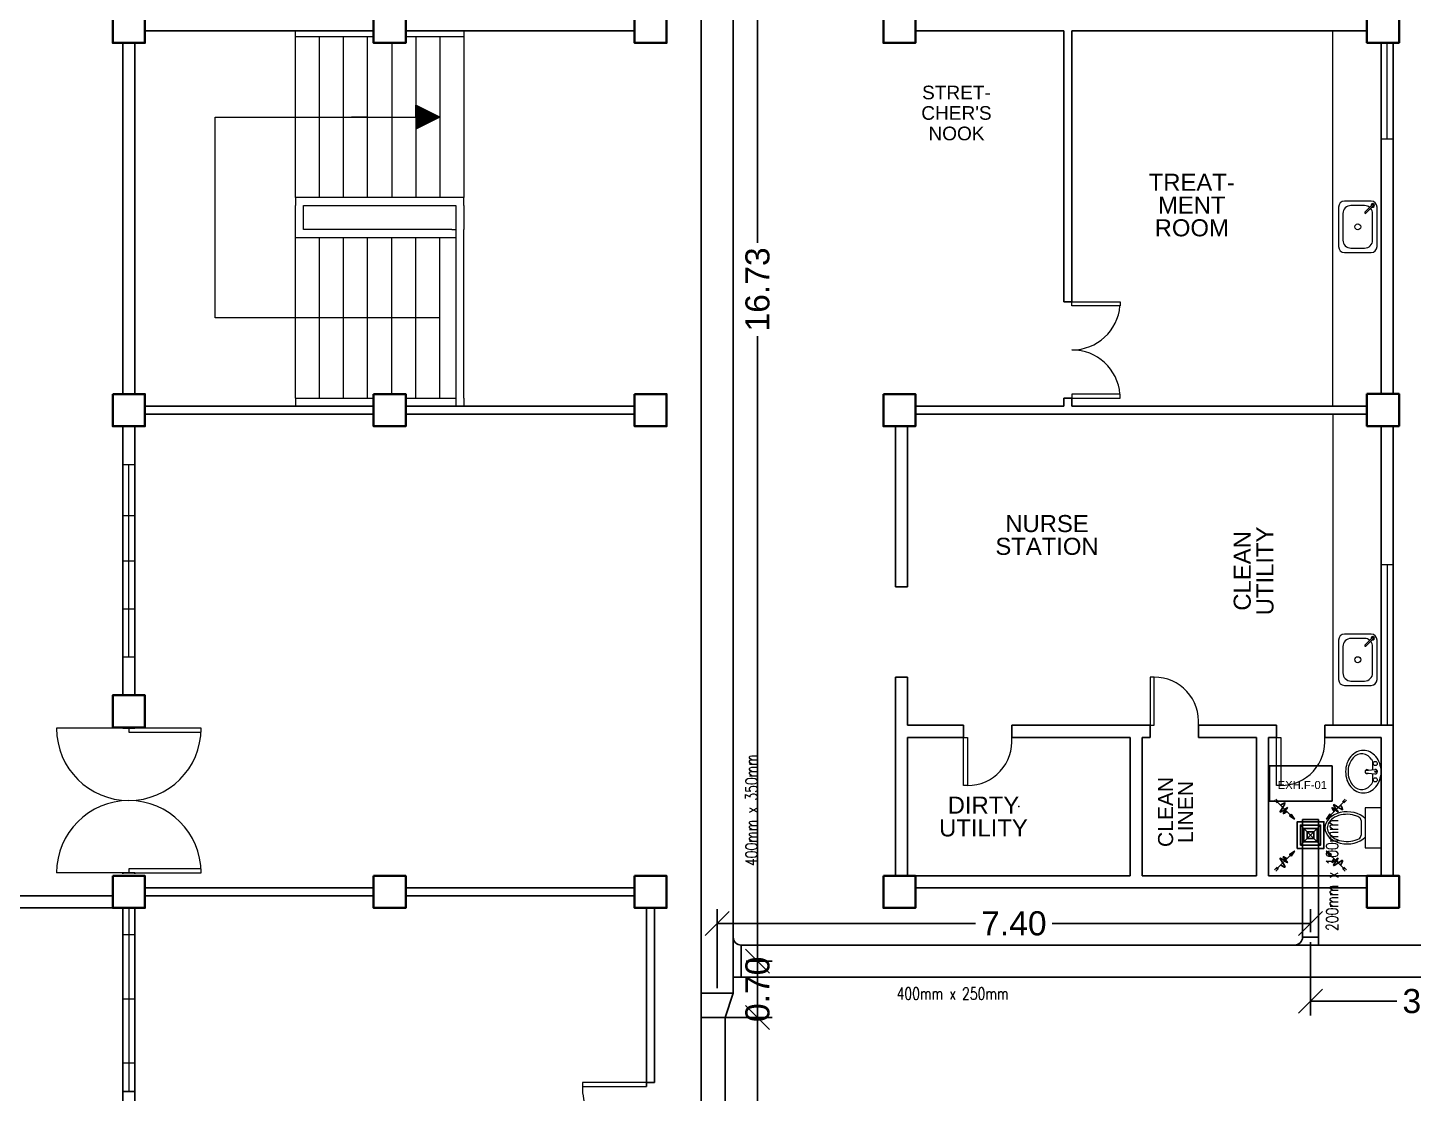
# Model space of a CAD drawing. Header units: millimetres. Extents: x 116 to 538, y 77 to 149.
# Drawn here: x 248.89 to 266.15, y 108.8 to 122.07 of the extents above; entities that cross this region are included whole.
import ezdxf

# ---------------------------------------------------------------- set-up
doc = ezdxf.new("R2010")
doc.units = ezdxf.units.MM
doc.header["$MEASUREMENT"] = 0
for name, color, linetype in [('AIR', 7, 'Continuous'), ('AIR-00', 8, 'Continuous'), ('AIR-03', 30, 'Continuous'), ('dimen', 7, 'Continuous'), ('ducting label', 7, 'Continuous'), ('exhaust', 7, 'Continuous'), ('label', 7, 'Continuous'), ('Legends', 7, 'Continuous')]:
    doc.layers.add(name, color=color, linetype=linetype)
doc.styles.add('Arch-Dim', font='simplex.shx', dxfattribs={"width": 0.75})
doc.styles.get("Standard").update_dxf_attribs({"font": 'arial.ttf'})
doc.styles.add('SWISSLT175', font='swissl.ttf', dxfattribs={"height": 0.175})
doc.dimstyles.new('Copy of dimension', dxfattribs={"dimtxt": 0.3, "dimasz": 0.3, "dimexe": 0.18, "dimexo": 0.0625, "dimgap": 0.09, "dimtad": 0, "dimzin": 0, "dimdsep": 46, "dimtxsty": 'Standard', "dimblk": 'OBLIQUE', "dimcen": 0.09, "dimclrd": 256, "dimclre": 256, "dimclrt": 256, "dimadec": 0, "dimazin": 0, "dimtfac": 1, "dimtofl": 0, "dimtmove": 0, "dimatfit": 3, "dimldrblk": 'OBLIQUE', "dimfxl": 1, "dimtolj": 1, "dimtzin": 0, "dimarcsym": 0})

# ---------------------------------------------------------------- blocks, each defined once
blk = doc.blocks.new('GRILL-C-IN')
at = {"layer": 'AIR-00', "color": 7, "ltscale": 3}
for p, q in [((-0.623, 0.601), (-0.674, 0.651)), ((-0.601, 0.623), (-0.651, 0.674)), ((-0.637, 0.637), (-0.3, 0.3)), ((0.637, 0.637), (0.3, 0.3)), ((0.601, 0.623), (0.651, 0.674)), ((0.623, 0.601), (0.674, 0.651)), ((-0.637, -0.637), (-0.3, -0.3)), ((0.637, -0.637), (0.3, -0.3)), ((-0.623, -0.601), (-0.674, -0.651)), ((-0.601, -0.623), (-0.651, -0.674)), ((0.601, -0.623), (0.651, -0.674)), ((0.623, -0.601), (0.674, -0.651))]:
    blk.add_line(p, q, dxfattribs=at)
at = {"layer": 'AIR-00', "color": 7}
for p, q in [((-0.188, 0.187), (0.187, -0.188)), ((0.187, 0.187), (-0.188, -0.188))]:
    blk.add_line(p, q, dxfattribs=at)
at = {"layer": 'AIR-00', "color": 7, "ltscale": 3}
for points in [[(-0.362, 0.393), (-0.393, 0.362), (-0.3, 0.3)], [(0.393, 0.362), (0.362, 0.393), (0.3, 0.3)], [(-0.362, -0.393), (-0.393, -0.362), (-0.3, -0.3)], [(0.393, -0.362), (0.362, -0.393), (0.3, -0.3)]]:
    blk.add_lwpolyline(points, close=True, dxfattribs=at)
at = {"layer": 'AIR-00', "color": 7}
for points in [[(-0.188, -0.188), (0.187, -0.188), (0.187, 0.187), (-0.188, 0.187)], [(-0.125, -0.125), (0.125, -0.125), (0.125, 0.125), (-0.125, 0.125)], [(-0.062, -0.062), (0.062, -0.062), (0.062, 0.062), (-0.062, 0.062)]]:
    blk.add_lwpolyline(points, close=True, dxfattribs=at)
at = {"layer": 'AIR-00', "color": 7, "ltscale": 3}
for points in [[(-0.441, 0.441), (-0.512, 0.404), (-0.432, 0.514), (-0.568, 0.43), (-0.477, 0.6), (-0.561, 0.561)], [(0.441, 0.441), (0.404, 0.512), (0.514, 0.432), (0.43, 0.568), (0.6, 0.477), (0.561, 0.561)], [(-0.441, -0.441), (-0.512, -0.404), (-0.432, -0.514), (-0.568, -0.43), (-0.477, -0.6), (-0.561, -0.561)], [(0.441, -0.441), (0.404, -0.512), (0.514, -0.432), (0.43, -0.568), (0.6, -0.477), (0.561, -0.561)]]:
    blk.add_spline(points, degree=3, dxfattribs=at)
for points in [[(-0.3, 0.3), (-0.362, 0.393), (-0.393, 0.362)], [(0.3, 0.3), (0.393, 0.362), (0.362, 0.393)], [(-0.3, -0.3), (-0.362, -0.393), (-0.393, -0.362)], [(0.3, -0.3), (0.393, -0.362), (0.362, -0.393)]]:
    blk.add_solid(points, dxfattribs=at)
at = {"layer": 'AIR-03', "color": 7}
blk.add_lwpolyline([(-0.25, -0.25), (0.25, -0.25), (0.25, 0.25), (-0.25, 0.25)], close=True, dxfattribs=at)
blk = doc.blocks.new('_Oblique')
at = {"color": 0, "linetype": 'ByBlock', "lineweight": -2}
blk.add_line((-0.5, -0.5), (0.5, 0.5), dxfattribs=at)
blk = doc.blocks.new('*D59')
at = {"layer": 'Defpoints', "color": 0, "transparency": 16777216}
for p in [(257.78, 127.18), (257.78, 110.447), (257.983, 110.447)]:
    blk.add_point(p, dxfattribs=at)
at = {"layer": 'dimen', "lineweight": -2, "transparency": 16777216}
for p, q in [((257.842, 127.18), (258.163, 127.18)), ((257.983, 127.18), (257.983, 119.396)), ((257.983, 110.447), (257.983, 118.232)), ((257.842, 110.447), (258.163, 110.447))]:
    blk.add_line(p, q, dxfattribs=at)
at = {"layer": 'dimen', "lineweight": -2, "transparency": 16777216, "xscale": 0.3, "yscale": 0.3, "zscale": 0.3}
for p, rotation in [((257.983, 127.18), 90), ((257.983, 110.447), 270)]:
    blk.add_blockref('_Oblique', p, dxfattribs=dict(at, rotation=rotation))
at = {"layer": 'dimen', "transparency": 16777216, "insert": (257.983, 118.814), "char_height": 0.3, "attachment_point": 5, "rotation": 90}
blk.add_mtext('\\A1;16.73', dxfattribs=at)
blk = doc.blocks.new('*D61')
at = {"layer": 'Defpoints', "color": 0, "transparency": 16777216}
for p in [(257.78, 110.447), (257.43, 109.747), (257.983, 109.747)]:
    blk.add_point(p, dxfattribs=at)
at = {"layer": 'dimen', "lineweight": -2, "transparency": 16777216}
for p, q in [((257.842, 110.447), (258.163, 110.447)), ((257.983, 110.447), (257.983, 109.747)), ((257.492, 109.747), (258.163, 109.747))]:
    blk.add_line(p, q, dxfattribs=at)
at = {"layer": 'dimen', "lineweight": -2, "transparency": 16777216, "xscale": 0.3, "yscale": 0.3, "zscale": 0.3}
for p, rotation in [((257.983, 110.447), 90), ((257.983, 109.747), 270)]:
    blk.add_blockref('_Oblique', p, dxfattribs=dict(at, rotation=rotation))
at = {"layer": 'dimen', "transparency": 16777216, "insert": (257.983, 110.097), "char_height": 0.3, "attachment_point": 5, "rotation": 90}
blk.add_mtext('\\A1;0.70', dxfattribs=at)
blk = doc.blocks.new('*D62')
at = {"layer": 'Defpoints', "color": 0, "transparency": 16777216}
for p in [(257.43, 109.747), (257.68, 106.026), (257.983, 106.026)]:
    blk.add_point(p, dxfattribs=at)
at = {"layer": 'dimen', "lineweight": -2, "transparency": 16777216}
for p, q in [((257.492, 109.747), (258.163, 109.747)), ((257.983, 109.747), (257.983, 108.366)), ((257.983, 106.026), (257.983, 107.408)), ((257.742, 106.026), (258.163, 106.026))]:
    blk.add_line(p, q, dxfattribs=at)
at = {"layer": 'dimen', "lineweight": -2, "transparency": 16777216, "xscale": 0.3, "yscale": 0.3, "zscale": 0.3}
for p, rotation in [((257.983, 109.747), 90), ((257.983, 106.026), 270)]:
    blk.add_blockref('_Oblique', p, dxfattribs=dict(at, rotation=rotation))
at = {"layer": 'dimen', "transparency": 16777216, "insert": (257.983, 107.887), "char_height": 0.3, "attachment_point": 5, "rotation": 90}
blk.add_mtext('\\A1;3.70', dxfattribs=at)
blk = doc.blocks.new('*D82')
at = {"layer": 'Defpoints', "color": 0, "transparency": 16777216}
for p in [(264.872, 110.917), (264.872, 110.747), (257.48, 110.047)]:
    blk.add_point(p, dxfattribs=at)
at = {"layer": 'dimen', "lineweight": -2, "transparency": 16777216}
for p, q in [((257.48, 110.11), (257.48, 111.097)), ((264.872, 110.81), (264.872, 111.097)), ((257.48, 110.917), (260.698, 110.917)), ((264.872, 110.917), (261.654, 110.917))]:
    blk.add_line(p, q, dxfattribs=at)
at = {"layer": 'dimen', "lineweight": -2, "transparency": 16777216, "xscale": 0.3, "yscale": 0.3, "zscale": 0.3, "rotation": 180}
blk.add_blockref('_Oblique', (257.48, 110.917), dxfattribs=at)
at = {"layer": 'dimen', "lineweight": -2, "transparency": 16777216, "xscale": 0.3, "yscale": 0.3, "zscale": 0.3}
blk.add_blockref('_Oblique', (264.872, 110.917), dxfattribs=at)
at = {"layer": 'dimen', "transparency": 16777216, "insert": (261.176, 110.917), "char_height": 0.3, "attachment_point": 5}
blk.add_mtext('\\A1;7.40', dxfattribs=at)
blk = doc.blocks.new('*D83')
at = {"layer": 'Defpoints', "color": 0, "transparency": 16777216}
for p in [(264.872, 110.747), (267.979, 110.147), (267.979, 109.949)]:
    blk.add_point(p, dxfattribs=at)
at = {"layer": 'dimen', "lineweight": -2, "transparency": 16777216}
for p, q in [((264.872, 110.685), (264.872, 109.769)), ((267.979, 110.085), (267.979, 109.769)), ((264.872, 109.949), (265.946, 109.949)), ((267.979, 109.949), (266.904, 109.949))]:
    blk.add_line(p, q, dxfattribs=at)
at = {"layer": 'dimen', "lineweight": -2, "transparency": 16777216, "xscale": 0.3, "yscale": 0.3, "zscale": 0.3, "rotation": 180}
blk.add_blockref('_Oblique', (264.872, 109.949), dxfattribs=at)
at = {"layer": 'dimen', "lineweight": -2, "transparency": 16777216, "xscale": 0.3, "yscale": 0.3, "zscale": 0.3}
blk.add_blockref('_Oblique', (267.979, 109.949), dxfattribs=at)
at = {"layer": 'dimen', "transparency": 16777216, "insert": (266.425, 109.949), "char_height": 0.3, "attachment_point": 5}
blk.add_mtext('\\A1;3.10', dxfattribs=at)

msp = doc.modelspace()

# ---------------------------------------------------------------- linework, layer by layer
at = {"color": 8, "lineweight": 25}
for p, q in [((250.075, 121.885), (250.075, 117.51)), ((250.225, 119.96), (250.225, 121.885)), ((250.35, 122.035), (253.2, 122.035)), ((253.6, 122.035), (254.325, 122.035)), ((256.45, 122.035), (254.325, 122.035)), ((250.225, 119.86), (250.225, 119.96)), ((250.225, 119.56), (250.225, 119.86)), ((250.225, 119.46), (250.225, 119.56)), ((250.225, 117.51), (250.225, 119.46)), ((250.35, 117.36), (253.2, 117.36)), ((250.35, 117.26), (253.2, 117.26)), ((253.6, 117.36), (256.45, 117.36)), ((253.6, 117.26), (256.45, 117.26)), ((250.075, 117.11), (250.075, 113.76)), ((250.225, 117.11), (250.225, 113.76)), ((250.075, 113.36), (250.075, 113.348)), ((250.225, 113.348), (250.075, 113.348)), ((250.225, 113.36), (250.225, 113.348)), ((250.075, 111.548), (250.225, 111.548)), ((250.075, 111.535), (250.075, 111.548)), ((250.225, 111.535), (250.225, 111.548)), ((250.35, 111.36), (253.2, 111.36)), ((253.6, 111.36), (256.45, 111.36)), ((246.95, 111.26), (249.95, 111.26)), ((250.35, 111.26), (253.2, 111.26)), ((253.6, 111.26), (256.45, 111.26)), ((246.95, 111.11), (249.95, 111.11)), ((250.075, 105.51), (250.075, 111.11)), ((250.225, 105.51), (250.225, 111.11)), ((256.6, 111.11), (256.6, 108.885)), ((256.7, 111.11), (256.7, 108.935)), ((256.6, 108.935), (256.7, 108.935))]:
    msp.add_line(p, q, dxfattribs=at)
at = {"color": 8, "lineweight": 9}
for p, q in [((252.225, 121.96), (252.225, 122.035)), ((252.225, 119.96), (252.225, 121.96)), ((253.2, 121.96), (252.225, 121.96)), ((252.525, 119.96), (252.525, 121.96)), ((252.825, 119.96), (252.825, 121.96)), ((253.125, 119.96), (253.125, 121.96)), ((253.425, 121.885), (253.425, 119.96)), ((254.325, 121.96), (253.6, 121.96)), ((253.725, 121.96), (253.725, 119.96)), ((254.025, 121.96), (254.025, 119.96)), ((254.325, 122.035), (254.325, 121.96)), ((254.325, 121.96), (254.325, 119.96)), ((253.725, 120.96), (253.725, 121.11)), ((254.025, 120.96), (253.725, 121.11)), ((253.735, 120.96), (253.735, 121.105)), ((253.745, 120.96), (253.745, 121.1)), ((253.755, 120.96), (253.755, 121.095)), ((253.765, 120.96), (253.765, 121.09)), ((253.775, 120.96), (253.775, 121.085)), ((253.785, 120.96), (253.785, 121.08)), ((253.795, 120.96), (253.795, 121.075)), ((253.805, 120.96), (253.805, 121.07)), ((253.815, 120.96), (253.815, 121.065)), ((253.825, 120.96), (253.825, 121.06)), ((253.835, 120.96), (253.835, 121.055)), ((253.845, 120.96), (253.845, 121.05)), ((253.855, 120.96), (253.855, 121.045)), ((253.865, 120.96), (253.865, 121.04)), ((253.875, 120.96), (253.875, 121.035)), ((253.885, 120.96), (253.885, 121.03)), ((253.895, 120.96), (253.895, 121.025)), ((253.905, 120.96), (253.905, 121.02)), ((253.915, 120.96), (253.915, 121.015)), ((253.925, 120.96), (253.925, 121.01)), ((251.225, 118.46), (251.225, 120.96)), ((251.225, 120.96), (253.725, 120.96)), ((253.125, 120.96), (252.925, 120.96)), ((253.125, 120.96), (253.325, 120.96)), ((253.725, 120.96), (254.025, 120.96)), ((253.725, 120.96), (253.725, 120.81)), ((254.025, 120.96), (253.725, 120.81)), ((253.735, 120.96), (253.735, 120.815)), ((253.745, 120.96), (253.745, 120.82)), ((253.755, 120.96), (253.755, 120.825)), ((253.765, 120.96), (253.765, 120.83)), ((253.775, 120.96), (253.775, 120.835)), ((253.785, 120.96), (253.785, 120.84)), ((253.795, 120.96), (253.795, 120.845)), ((253.805, 120.96), (253.805, 120.85)), ((253.815, 120.96), (253.815, 120.855)), ((253.825, 120.96), (253.825, 120.86)), ((253.835, 120.96), (253.835, 120.865)), ((253.845, 120.96), (253.845, 120.87)), ((253.855, 120.96), (253.855, 120.875)), ((253.865, 120.96), (253.865, 120.88)), ((253.875, 120.96), (253.875, 120.885)), ((253.885, 120.96), (253.885, 120.89)), ((253.895, 120.96), (253.895, 120.895)), ((253.905, 120.96), (253.905, 120.9)), ((253.915, 120.96), (253.915, 120.905)), ((253.925, 120.96), (253.925, 120.91)), ((253.935, 120.96), (253.935, 121.005)), ((253.935, 120.96), (253.935, 120.915)), ((253.945, 120.96), (253.945, 121)), ((253.945, 120.96), (253.945, 120.92)), ((253.955, 120.96), (253.955, 120.995)), ((253.955, 120.96), (253.955, 120.925)), ((253.965, 120.96), (253.965, 120.99)), ((253.965, 120.96), (253.965, 120.93)), ((253.975, 120.96), (253.975, 120.985)), ((253.975, 120.96), (253.975, 120.935)), ((253.985, 120.96), (253.985, 120.98)), ((253.985, 120.96), (253.985, 120.94)), ((253.995, 120.96), (253.995, 120.975)), ((253.995, 120.96), (253.995, 120.945)), ((254.005, 120.96), (254.005, 120.97)), ((254.005, 120.96), (254.005, 120.95)), ((254.015, 120.96), (254.015, 120.965)), ((254.015, 120.96), (254.015, 120.955)), ((254.325, 119.96), (252.225, 119.96)), ((252.225, 119.96), (252.225, 119.86)), ((252.225, 119.56), (252.225, 119.86)), ((252.325, 119.56), (252.325, 119.86)), ((252.325, 119.86), (254.175, 119.86)), ((254.175, 119.86), (254.225, 119.86)), ((254.225, 119.86), (254.225, 119.56)), ((254.325, 119.86), (254.325, 119.96)), ((254.325, 119.86), (254.325, 119.56)), ((252.225, 117.46), (252.225, 119.56)), ((252.225, 119.46), (254.225, 119.46)), ((254.175, 119.56), (252.325, 119.56)), ((252.525, 117.46), (252.525, 119.46)), ((252.825, 117.46), (252.825, 119.46)), ((253.125, 117.46), (253.125, 119.46)), ((253.425, 117.51), (253.425, 119.46)), ((253.725, 117.46), (253.725, 119.46)), ((254.025, 117.46), (254.025, 119.46)), ((254.175, 119.56), (254.225, 119.56)), ((254.225, 119.56), (254.225, 117.36)), ((254.325, 119.46), (254.325, 119.56)), ((254.325, 117.46), (254.325, 119.46)), ((252.225, 118.46), (251.225, 118.46)), ((254.025, 118.46), (252.225, 118.46)), ((252.225, 117.46), (252.225, 117.36)), ((252.225, 117.46), (253.2, 117.46)), ((253.6, 117.46), (254.225, 117.46)), ((254.325, 117.46), (254.325, 117.36)), ((250.075, 116.635), (250.225, 116.635)), ((250.075, 115.435), (250.075, 116.635)), ((250.15, 114.235), (250.15, 116.635)), ((250.225, 116.635), (250.225, 114.235)), ((250.075, 115.998), (250.225, 115.998)), ((250.075, 115.435), (250.075, 114.235)), ((250.075, 115.435), (250.225, 115.435)), ((250.075, 114.835), (250.225, 114.835)), ((250.225, 114.235), (250.075, 114.235)), ((265.553, 112.822), (265.675, 112.835)), ((265.553, 112.793), (265.675, 112.78)), ((265.751, 112.358), (265.551, 112.358)), ((265.551, 112.358), (265.551, 111.858)), ((265.751, 111.858), (265.751, 112.358)), ((265.501, 112.198), (265.501, 112.017)), ((265.551, 111.858), (265.751, 111.858)), ((250.075, 108.823), (250.075, 111.11)), ((250.15, 111.11), (250.15, 108.823)), ((250.075, 109.979), (250.075, 110.779)), ((250.075, 110.779), (250.225, 110.779)), ((250.225, 110.779), (250.225, 109.179)), ((250.075, 109.979), (250.225, 109.979)), ((250.225, 109.179), (250.075, 109.179)), ((250.075, 108.823), (250.225, 108.823))]:
    msp.add_line(p, q, dxfattribs=at)
at = {"color": 8, "linetype": 'ByBlock', "lineweight": 25}
for p, q in [((261.8, 122.035), (259.95, 122.035)), ((261.8, 121.685), (261.8, 122.035)), ((261.9, 122.035), (261.9, 118.661)), ((261.9, 122.035), (265.575, 122.035)), ((265.75, 118.585), (265.75, 121.887)), ((265.9, 118.585), (265.9, 121.887)), ((261.8, 121.685), (261.8, 118.661)), ((261.8, 118.661), (261.9, 118.661)), ((265.75, 118.585), (265.75, 117.512)), ((265.9, 118.585), (265.9, 117.512)), ((261.8, 117.461), (261.9, 117.461)), ((261.8, 117.461), (261.8, 117.361)), ((261.9, 117.461), (261.9, 117.361)), ((259.95, 117.361), (261.65, 117.361)), ((259.95, 117.261), (264.7, 117.261)), ((261.65, 117.361), (261.8, 117.361)), ((261.65, 117.361), (261.8, 117.361)), ((261.65, 117.261), (265.575, 117.261)), ((261.9, 117.361), (264.7, 117.361)), ((261.9, 117.361), (265.575, 117.361)), ((259.7, 117.11), (259.7, 115.11)), ((259.85, 115.11), (259.85, 117.11)), ((265.75, 117.112), (265.75, 113.385)), ((265.9, 117.112), (265.9, 113.385)), ((259.7, 115.11), (259.85, 115.11)), ((259.7, 113.985), (259.7, 111.51)), ((259.7, 113.985), (259.85, 113.985)), ((259.85, 113.985), (259.85, 113.385)), ((262.875, 113.385), (261.15, 113.385)), ((264.45, 113.385), (263.475, 113.385)), ((265.75, 113.385), (265.05, 113.385)), ((265.75, 113.385), (265.9, 113.385)), ((265.9, 113.385), (265.9, 111.512)), ((265.75, 113.235), (265.75, 111.51)), ((262.625, 111.51), (259.85, 111.51)), ((259.95, 111.36), (265.575, 111.36)), ((265.575, 111.36), (259.95, 111.36)), ((264.2, 111.51), (262.775, 111.51)), ((265.75, 111.51), (264.35, 111.51))]:
    msp.add_line(p, q, dxfattribs=at)
at = {"color": 8, "linetype": 'ByBlock', "lineweight": 9}
for p, q in [((265.15, 117.361), (265.15, 122.037)), ((265.825, 120.687), (265.825, 121.887)), ((265.9, 121.887), (265.9, 120.687)), ((265.9, 120.687), (265.75, 120.687)), ((265.15, 117.261), (265.15, 113.385)), ((259.7, 117.11), (259.85, 117.11)), ((265.9, 115.385), (265.75, 115.385)), ((265.825, 115.385), (265.825, 113.385)), ((265.9, 113.385), (265.9, 115.385))]:
    msp.add_line(p, q, dxfattribs=at)
at = {"color": 8, "lineweight": 9, "ltscale": 0.4}
for p, q in [((265.221, 119.839), (265.221, 119.349)), ((265.626, 119.914), (265.296, 119.914)), ((265.546, 119.859), (265.376, 119.859)), ((265.641, 119.867), (265.55, 119.776)), ((265.654, 119.855), (265.562, 119.763)), ((265.701, 119.349), (265.701, 119.839)), ((265.276, 119.759), (265.276, 119.429)), ((265.646, 119.429), (265.646, 119.759)), ((265.376, 119.329), (265.546, 119.329)), ((265.296, 119.274), (265.626, 119.274)), ((265.221, 114.447), (265.221, 113.957)), ((265.626, 114.522), (265.296, 114.522)), ((265.546, 114.467), (265.376, 114.467)), ((265.641, 114.475), (265.55, 114.384)), ((265.654, 114.463), (265.562, 114.372)), ((265.701, 113.957), (265.701, 114.447)), ((265.276, 114.367), (265.276, 114.037)), ((265.646, 114.037), (265.646, 114.367)), ((265.376, 113.937), (265.546, 113.937)), ((265.296, 113.882), (265.626, 113.882))]:
    msp.add_line(p, q, dxfattribs=at)
at = {"color": 8, "linetype": 'ByBlock', "lineweight": 13}
for p, q in [((261.9, 118.661), (262.5, 118.661)), ((261.9, 118.611), (261.9, 118.661)), ((262.5, 118.611), (261.9, 118.611)), ((262.5, 118.661), (262.5, 118.611)), ((262.5, 117.511), (261.9, 117.511)), ((261.9, 117.511), (261.9, 117.461)), ((261.9, 117.461), (262.5, 117.461)), ((262.5, 117.461), (262.5, 117.511))]:
    msp.add_line(p, q, dxfattribs=at)
at = {"color": 8, "lineweight": 13}
for p, q in [((250.15, 113.348), (249.25, 113.348)), ((251.05, 113.348), (250.15, 113.348)), ((250.15, 113.348), (250.15, 113.298)), ((250.15, 113.298), (251.05, 113.298)), ((251.05, 113.298), (251.05, 113.348)), ((250.15, 111.548), (249.25, 111.548)), ((251.05, 111.598), (250.15, 111.598)), ((250.15, 111.598), (250.15, 111.548)), ((250.15, 111.548), (251.05, 111.548)), ((251.05, 111.548), (251.05, 111.598))]:
    msp.add_line(p, q, dxfattribs=at)
at = {"color": 8, "linetype": 'ByBlock', "lineweight": 25, "ltscale": 0.3}
for p, q in [((259.7, 111.51), (259.7, 113.385)), ((260.55, 113.385), (259.85, 113.385)), ((260.55, 113.235), (260.55, 113.385)), ((262.875, 113.385), (261.15, 113.385)), ((261.15, 113.235), (261.15, 113.385)), ((262.875, 113.235), (262.875, 113.385)), ((264.45, 113.385), (263.475, 113.385)), ((263.475, 113.235), (263.475, 113.385)), ((264.45, 113.235), (264.45, 113.385)), ((265.75, 113.385), (265.05, 113.385)), ((265.05, 113.235), (265.05, 113.385)), ((259.85, 111.51), (259.85, 113.235)), ((260.55, 113.235), (259.85, 113.235)), ((262.625, 113.235), (261.15, 113.235)), ((262.625, 113.235), (262.625, 111.51)), ((262.775, 113.235), (262.775, 111.51)), ((262.875, 113.235), (262.775, 113.235)), ((264.2, 113.235), (263.475, 113.235)), ((264.2, 113.235), (264.2, 111.51)), ((264.35, 113.235), (264.35, 111.51)), ((264.45, 113.235), (264.35, 113.235)), ((264.45, 113.235), (264.35, 113.235)), ((265.75, 113.235), (265.05, 113.235))]:
    msp.add_line(p, q, dxfattribs=at)
at = {"color": 8, "lineweight": 35}
for points in [[(249.95, 122.285), (250.35, 122.285), (250.35, 121.885), (249.95, 121.885)], [(253.2, 122.285), (253.6, 122.285), (253.6, 121.885), (253.2, 121.885)], [(256.45, 122.285), (256.85, 122.285), (256.85, 121.885), (256.45, 121.885)], [(249.95, 117.51), (250.35, 117.51), (250.35, 117.11), (249.95, 117.11)], [(253.2, 117.51), (253.6, 117.51), (253.6, 117.11), (253.2, 117.11)], [(256.45, 117.51), (256.85, 117.51), (256.85, 117.11), (256.45, 117.11)], [(249.95, 113.36), (250.35, 113.36), (250.35, 113.76), (249.95, 113.76)], [(249.95, 111.51), (250.35, 111.51), (250.35, 111.11), (249.95, 111.11)], [(253.2, 111.51), (253.6, 111.51), (253.6, 111.11), (253.2, 111.11)], [(256.45, 111.51), (256.85, 111.51), (256.85, 111.11), (256.45, 111.11)]]:
    msp.add_lwpolyline(points, close=True, dxfattribs=at)
at = {"color": 8, "linetype": 'ByBlock', "lineweight": 35}
for points in [[(259.55, 122.285), (259.95, 122.285), (259.95, 121.885), (259.55, 121.885)], [(265.575, 122.287), (265.975, 122.287), (265.975, 121.887), (265.575, 121.887)], [(259.55, 117.51), (259.95, 117.51), (259.95, 117.11), (259.55, 117.11)], [(265.575, 117.512), (265.975, 117.512), (265.975, 117.112), (265.575, 117.112)], [(265.575, 111.512), (265.975, 111.512), (265.975, 111.112), (265.575, 111.112)], [(259.55, 111.51), (259.95, 111.51), (259.95, 111.11), (259.55, 111.11)]]:
    msp.add_lwpolyline(points, close=True, dxfattribs=at)
at = {"color": 8, "lineweight": 9}
for points in [[(250.075, 114.235), (250.075, 116.635), (250.225, 116.635), (250.225, 114.235)], [(250.075, 116.635), (250.225, 116.635), (250.225, 114.235), (250.075, 114.235)], [(250.075, 111.11), (250.225, 111.11), (250.225, 108.823), (250.075, 108.823)]]:
    msp.add_lwpolyline(points, close=True, dxfattribs=at)
at = {"color": 8, "lineweight": 13, "ltscale": 0.03}
for points in [[(262.875, 113.385), (262.925, 113.385), (262.925, 113.985), (262.875, 113.985)], [(260.55, 113.235), (260.6, 113.235), (260.6, 112.635), (260.55, 112.635)], [(264.45, 113.235), (264.5, 113.235), (264.5, 112.635), (264.45, 112.635)], [(256.6, 108.885), (256.6, 108.935), (255.8, 108.935), (255.8, 108.885)]]:
    msp.add_lwpolyline(points, close=True, dxfattribs=at)
at = {"color": 8, "lineweight": 9}
msp.add_lwpolyline([(265.53, 113.073, 0.11576), (265.448, 113.053, 0.104047), (265.374, 112.995, 0.090875), (265.326, 112.911, 0.083344), (265.309, 112.808, 0.083344), (265.326, 112.704, 0.090875), (265.374, 112.62, 0.104047), (265.448, 112.562, 0.11576), (265.53, 112.543, 0.11576), (265.612, 112.562, 0.104047), (265.686, 112.62, 0.090875), (265.734, 112.704, 0.083344), (265.751, 112.808, 0.083344), (265.734, 112.911, 0.090875), (265.686, 112.995, 0.104047), (265.612, 113.053, 0.11576)], format="xyb", close=True, dxfattribs=at)
for points in [[(265.509, 113.03, 0.124838), (265.446, 113.014, 0.105788), (265.389, 112.965, 0.086697), (265.353, 112.895, 0.076776), (265.339, 112.808, 0.076776), (265.353, 112.72, 0.086697), (265.389, 112.65, 0.105788), (265.446, 112.601, 0.124838), (265.509, 112.585, 0.124838), (265.572, 112.601, 0.105788), (265.629, 112.65, 0.040067), (265.649, 112.681), (265.649, 112.783, 0.040067)], [(265.649, 112.832), (265.649, 112.934, 0.040067), (265.629, 112.965, 0.105788), (265.572, 113.014, 0.124838), (265.509, 113.03, 0.124838)]]:
    msp.add_lwpolyline(points, format="xyb", dxfattribs=at)
at = {"color": 8, "lineweight": 9, "ltscale": 0.4}
for centre in [(265.461, 119.594), (265.461, 114.202)]:
    msp.add_circle(centre, 0.0375, dxfattribs=at)
at = {"color": 8, "lineweight": 9}
for centre, radius in [((265.678, 112.909), 0.0255), ((265.678, 112.706), 0.0255), ((265.684, 112.808), 0.0095)]:
    msp.add_circle(centre, radius, dxfattribs=at)
at = {"color": 8, "lineweight": 9, "ltscale": 0.4}
for centre, radius, start, end in [((265.296, 119.839), 0.075, 90, 180), ((265.376, 119.759), 0.1, 90, 180), ((265.546, 119.759), 0.1, 50.0132, 90), ((265.546, 119.759), 0.1, 0, 39.9868), ((265.626, 119.839), 0.075, 0, 90), ((265.647, 119.861), 0.0217, 248.7565, 201.2435), ((265.647, 119.861), 0.0145, 262.0499, 187.9501), ((265.647, 119.861), 0.00874, 315, 135), ((265.556, 119.77), 0.00874, 135, 315), ((265.296, 119.349), 0.075, 180, 270), ((265.376, 119.429), 0.1, 180, 270), ((265.546, 119.429), 0.1, 270, 0), ((265.626, 119.349), 0.075, 270, 0), ((265.296, 114.447), 0.075, 90, 180), ((265.376, 114.367), 0.1, 90, 180), ((265.546, 114.367), 0.1, 50.0132, 90), ((265.626, 114.447), 0.075, 0, 90), ((265.647, 114.469), 0.0217, 248.7565, 201.2435), ((265.647, 114.469), 0.0145, 262.0499, 187.9501), ((265.647, 114.469), 0.00874, 315, 135), ((265.556, 114.378), 0.00874, 135, 315), ((265.546, 114.367), 0.1, 0, 39.9868), ((265.296, 113.957), 0.075, 180, 270), ((265.376, 114.037), 0.1, 180, 270), ((265.546, 114.037), 0.1, 270, 0), ((265.626, 113.957), 0.075, 270, 0)]:
    msp.add_arc(centre, radius, start, end, dxfattribs=at)
at = {"color": 8, "linetype": 'ByBlock', "lineweight": 13}
for centre, start, end in [((261.9, 118.661), 270, 355.2198), ((261.9, 117.461), 4.7802, 90)]:
    msp.add_arc(centre, 0.6, start, end, dxfattribs=at)
at = {"color": 8, "lineweight": 13, "ltscale": 0.03}
for centre, radius, start, end in [((262.925, 113.433), 0.552, 355.0209, 90), ((260.6, 113.187), 0.552, 270, 4.9791), ((264.5, 113.187), 0.552, 270, 4.9791), ((256.552, 108.885), 0.752, 180, 273.6952)]:
    msp.add_arc(centre, radius, start, end, dxfattribs=at)
at = {"color": 8, "lineweight": 13}
for centre, start, end in [((250.15, 113.348), 180, 0), ((250.15, 111.548), 0, 180)]:
    msp.add_arc(centre, 0.9, start, end, dxfattribs=at)
at = {"color": 8, "lineweight": 9}
for centre, radius, start, end in [((265.576, 112.808), 0.025, 161.3793, 198.6207), ((265.647, 112.808), 0.0948, 171.2026, 188.7974), ((265.576, 112.808), 0.025, 48.7978, 143.6932), ((265.576, 112.808), 0.025, 216.3068, 311.2022), ((265.678, 112.808), 0.028, 263.7545, 96.2455), ((265.451, 112.198), 0.05, 0, 61.8499), ((265.451, 112.017), 0.05, 298.0084, 360)]:
    msp.add_arc(centre, radius, start, end, dxfattribs=at)
msp.add_ellipse((265.326, 112.108), major_axis=(0.275, 0), ratio=0.727273, start_param=0.612555, end_param=5.670631, dxfattribs=at)
msp.add_open_spline([(265.475, 112.242), (265.458, 112.251), (265.44, 112.258), (265.349, 112.285), (265.262, 112.28), (265.13, 112.222), (265.089, 112.172), (265.075, 112.074), (265.101, 112.022), (265.212, 111.948), (265.296, 111.93), (265.41, 111.946), (265.445, 111.957), (265.474, 111.973)], degree=3, knots=[0.937253, 0.937253, 0.937253, 0.937253, 1.185372, 1.185372, 2.113864, 2.113864, 3.042356, 3.042356, 3.970847, 3.970847, 4.899339, 4.899339, 5.346062, 5.346062, 5.346062, 5.346062], dxfattribs=at)
at = {"color": 8, "linetype": 'ByBlock', "lineweight": 9, "ltscale": 0.3}
msp.add_point((261.238, 112.373), dxfattribs=at)
at = {"layer": 'exhaust'}
for p, q in [((257.28, 139.082), (257.28, 99.893)), ((257.68, 132.765), (257.68, 110.047)), ((264.772, 112.212), (264.772, 110.747)), ((264.772, 112.212), (264.972, 112.212)), ((264.972, 112.212), (264.972, 110.647)), ((264.772, 110.747), (264.972, 110.747)), ((257.78, 110.647), (290.383, 110.647)), ((257.78, 110.647), (257.78, 110.247)), ((257.68, 110.247), (290.383, 110.247)), ((257.68, 110.047), (257.28, 110.047)), ((257.68, 110.047), (257.58, 109.747)), ((257.58, 109.747), (257.28, 109.747)), ((257.58, 109.747), (257.58, 104.3))]:
    msp.add_line(p, q, dxfattribs=at)
for centre, start, end in [((257.78, 110.747), 180, 270), ((264.672, 110.747), 270, 0)]:
    msp.add_arc(centre, 0.1, start, end, dxfattribs=at)
at = {"layer": 'Legends'}
msp.add_lwpolyline([(264.361, 112.879), (265.14, 112.879), (265.14, 112.442), (264.361, 112.442)], close=True, dxfattribs=at)

# ---------------------------------------------------------------- block references
at = {"layer": 'AIR', "xscale": 0.6658363358532475, "yscale": 0.6658363358532475, "zscale": 0.6658363358532475}
msp.add_blockref('GRILL-C-IN', (264.872, 112.018), dxfattribs=at)

# ---------------------------------------------------------------- texts
at = {"layer": 'ducting label', "color": 7, "linetype": 'Continuous', "lineweight": 25, "char_height": 0.15, "attachment_point": 1, "rotation": 90, "style": 'Arch-Dim'}
for s, width, insert in [('\\A1;400mm x 350mm', 1.62345, (257.833, 111.633)), ('\\A1;200mm x 100mm', 1.70034, (265.066, 110.824))]:
    msp.add_mtext_dynamic_manual_height_columns(s, width=width, gutter_width=1.011, heights=[0], dxfattribs=dict(at, insert=insert))
at = {"layer": 'ducting label', "color": 7, "linetype": 'Continuous', "insert": (259.716, 110.119), "char_height": 0.15, "attachment_point": 1, "style": 'Arch-Dim'}
msp.add_mtext_dynamic_manual_height_columns('\\A1;400mm x 250mm', width=1.60564, gutter_width=1.011, heights=[0], dxfattribs=at)
at = {"layer": 'label', "color": 8, "linetype": 'ByBlock', "lineweight": 9, "ltscale": 0.4, "attachment_point": 5, "style": 'SWISSLT175'}
for s, insert, char_height, line_spacing_factor in [("STRET-\\PCHER'S\\PNOOK", (260.461, 121.011), 0.17, 0.9), ('TREAT-\\PMENT\\PROOM', (263.392, 119.864), 0.2125, 0.8), ('NURSE\\PSTATION', (261.589, 115.755), 0.2125, 0.8), ('DIRTY\\PUTILITY', (260.797, 112.248), 0.2125, 0.8)]:
    msp.add_mtext(s, dxfattribs=dict(at, insert=insert, char_height=char_height, line_spacing_factor=line_spacing_factor))
at = {"layer": 'label', "color": 8, "linetype": 'ByBlock', "lineweight": 9, "ltscale": 0.4, "attachment_point": 5, "rotation": 90, "line_spacing_factor": 0.8, "style": 'SWISSLT175'}
for s, insert, char_height in [('CLEAN \\PUTILITY', (264.164, 115.308), 0.2125), ('CLEAN\\PLINEN', (263.191, 112.306), 0.1875)]:
    msp.add_mtext(s, dxfattribs=dict(at, insert=insert, char_height=char_height))
at = {"layer": 'Legends', "linetype": 'Continuous', "lineweight": 25, "insert": (264.463, 112.692), "char_height": 0.1, "attachment_point": 1}
msp.add_mtext_dynamic_manual_height_columns('EXH.F-01', width=0.44811, gutter_width=1.011, heights=[0], dxfattribs=at)

# ---------------------------------------------------------------- dimensions: what is measured, and where the dimension line sits
at = {"layer": 'dimen'}
dim = msp.add_linear_dim(base=(257.983, 110.447), p1=(257.78, 127.18), p2=(257.78, 110.447), angle=90, dimstyle='Copy of dimension', dxfattribs=at)
dim.commit()
dim.dimension.update_dxf_attribs({"geometry": '*D59', "text_midpoint": (257.983, 118.814)})
for base, p1, p2, text, picture, middle in [((264.872, 110.917), (257.48, 110.047), (264.872, 110.747), '7.40', '*D82', (261.176, 110.917)), ((267.979, 109.949), (264.872, 110.747), (267.979, 110.147), '3.10', '*D83', (266.425, 109.949))]:
    dim = msp.add_linear_dim(base=base, p1=p1, p2=p2, text=text, dimstyle='Copy of dimension', dxfattribs=at)
    dim.commit()
    dim.dimension.update_dxf_attribs({"geometry": picture, "text_midpoint": middle})
dim = msp.add_linear_dim(base=(257.983, 109.747), p1=(257.78, 110.447), p2=(257.43, 109.747), angle=90, dimstyle='Copy of dimension', dxfattribs=at)
dim.commit()
dim.dimension.update_dxf_attribs({"geometry": '*D61', "text_midpoint": (257.983, 110.097), "dimtype": 160})
dim = msp.add_linear_dim(base=(257.983, 106.026), p1=(257.43, 109.747), p2=(257.68, 106.026), angle=90, text='3.70', dimstyle='Copy of dimension', dxfattribs=at)
dim.commit()
dim.dimension.update_dxf_attribs({"geometry": '*D62', "text_midpoint": (257.983, 107.887)})

doc.saveas('drawing.dxf')
